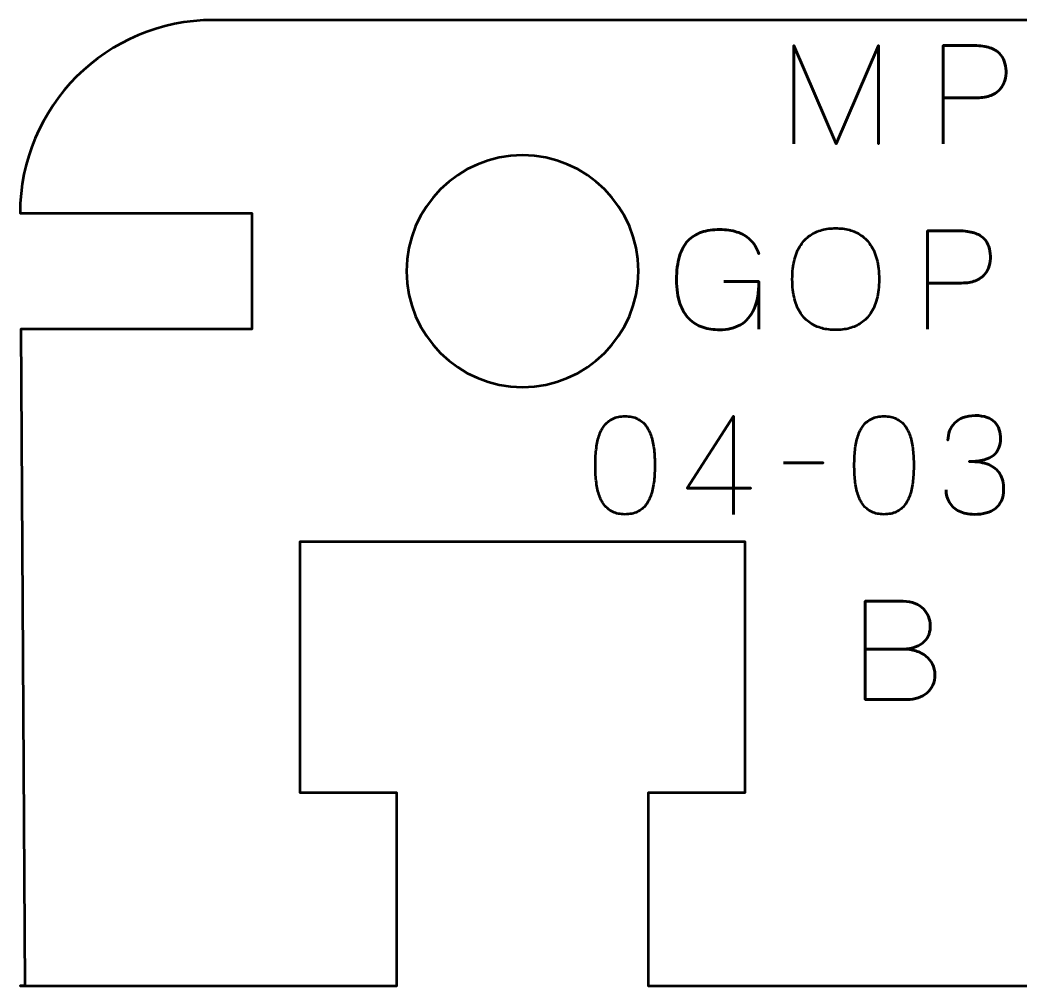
# Model space of a CAD drawing. Header units: centimetres. Extents: x -15.8 to 0.8, y -16 to -7.4.
# Drawn here: x -15.8 to -13.21, y -16.025 to -13.525 of the extents above; entities that cross this region are included whole.
import ezdxf

# ---------------------------------------------------------------- set-up
doc = ezdxf.new("R2010")
doc.units = ezdxf.units.CM
doc.header["$MEASUREMENT"] = 0
doc.layers.add('Layer 1', color=7, linetype='Continuous')

msp = doc.modelspace()

# ---------------------------------------------------------------- linework, layer by layer
at = {"layer": 'Layer 1', "color": 250, "lineweight": 53}
for points, knots in [([(-11.7, -13.52501), (-11.42391, -13.52501), (-11.2, -13.74892), (-11.2, -14.02501), (-11.2, -14.02501), (-11.2, -14.02501), (-11.8, -14.02501), (-11.8, -14.02501), (-11.8, -14.02501), (-11.8, -14.02501), (-11.8, -14.32501), (-11.8, -14.32501), (-11.8, -14.32501), (-11.8, -14.32501), (-11.2, -14.32501), (-11.2, -14.32501), (-11.2, -14.32501), (-11.2, -14.32501), (-11.2, -16.02502), (-11.2, -16.02502), (-11.2, -16.02502), (-11.2, -16.02502), (-11.2, -16.02501), (-11.2, -16.02501), (-11.2, -16.02501), (-11.2, -16.02501), (-11.8, -16.02501), (-11.8, -16.02501), (-11.8, -16.02501), (-11.8, -16.02501), (-12.175, -16.02501), (-12.175, -16.02501), (-12.175, -16.02501), (-12.175, -16.02501), (-12.175, -15.52501), (-12.175, -15.52501), (-12.175, -15.52501), (-12.175, -15.52501), (-11.925, -15.525), (-11.925, -15.525), (-11.925, -15.525), (-11.925, -15.525), (-11.925, -14.87501), (-11.925, -14.87501), (-11.925, -14.87501), (-11.925, -14.87501), (-12.175, -14.87501), (-12.175, -14.87501), (-12.175, -14.87501), (-12.175, -14.87501), (-12.175, -14.87501), (-12.175, -14.87501), (-12.175, -14.87501), (-12.175, -14.87501), (-12.175, -14.87501), (-12.175, -14.87501), (-12.175, -14.87501), (-12.175, -14.87501), (-12.825, -14.87501), (-12.825, -14.87501), (-12.825, -14.87501), (-12.825, -14.87501), (-12.825, -14.87501), (-12.825, -14.87501), (-12.825, -14.87501), (-12.825, -14.87501), (-12.825, -14.87501), (-12.825, -14.87501), (-12.825, -14.87501), (-12.825, -14.87501), (-13.075, -14.87501), (-13.075, -14.87501), (-13.075, -14.87501), (-13.075, -14.87501), (-13.075, -15.525), (-13.075, -15.525), (-13.075, -15.525), (-13.075, -15.525), (-12.825, -15.52501), (-12.825, -15.52501), (-12.825, -15.52501), (-12.825, -15.52501), (-12.825, -16.02502), (-12.825, -16.02502), (-12.825, -16.02502), (-12.825, -16.02502), (-13.2, -16.02501), (-13.2, -16.02501), (-13.2, -16.02501), (-13.2, -16.02501), (-13.8, -16.02501), (-13.8, -16.02501), (-13.8, -16.02501), (-13.8, -16.02501), (-14.175, -16.02501), (-14.175, -16.02501), (-14.175, -16.02501), (-14.175, -16.02501), (-14.175, -15.52501), (-14.175, -15.52501), (-14.175, -15.52501), (-14.175, -15.52501), (-13.925, -15.525), (-13.925, -15.525), (-13.925, -15.525), (-13.925, -15.525), (-13.925, -14.87501), (-13.925, -14.87501), (-13.925, -14.87501), (-13.925, -14.87501), (-14.175, -14.87501), (-14.175, -14.87501), (-14.175, -14.87501), (-14.175, -14.87501), (-14.175, -14.87501), (-14.175, -14.87501), (-14.175, -14.87501), (-14.175, -14.87501), (-14.175, -14.87501), (-14.175, -14.87501), (-14.175, -14.87501), (-14.175, -14.87501), (-14.825, -14.87501), (-14.825, -14.87501), (-14.825, -14.87501), (-14.825, -14.87501), (-14.825, -14.87501), (-14.825, -14.87501), (-14.825, -14.87501), (-14.825, -14.87501), (-14.825, -14.87501), (-14.825, -14.87501), (-14.825, -14.87501), (-14.825, -14.87501), (-15.075, -14.87501), (-15.075, -14.87501), (-15.075, -14.87501), (-15.075, -14.87501), (-15.075, -15.525), (-15.075, -15.525), (-15.075, -15.525), (-15.075, -15.525), (-14.825, -15.52501), (-14.825, -15.52501), (-14.825, -15.52501), (-14.825, -15.52501), (-14.825, -16.02502), (-14.825, -16.02502), (-14.825, -16.02502), (-14.825, -16.02502), (-15.2, -16.02501), (-15.2, -16.02501), (-15.2, -16.02501), (-15.2, -16.02501), (-15.8, -16.02501), (-15.8, -16.02501), (-15.8, -16.02501), (-15.8, -16.02501), (-15.7875, -16.02501), (-15.7875, -16.02501), (-15.7875, -16.02501), (-15.7875, -16.02501), (-15.79812, -14.32501), (-15.79812, -14.32501), (-15.79812, -14.32501), (-15.79812, -14.32501), (-15.2, -14.32501), (-15.2, -14.32501), (-15.2, -14.32501), (-15.2, -14.32501), (-15.2, -14.02501), (-15.2, -14.02501), (-15.2, -14.02501), (-15.2, -14.02501), (-15.8, -14.02501), (-15.8, -14.02501), (-15.8, -14.02501), (-15.8, -13.74892), (-15.57609, -13.52501), (-15.3, -13.52501), (-15.3, -13.52501), (-12.62024, -13.52501), (-14.37973, -13.52501), (-11.7, -13.52501)], [0, 0, 0, 0, 0.0217391, 0.0217391, 0.0217391, 0.0217391, 0.0434783, 0.0434783, 0.0434783, 0.0434783, 0.0652174, 0.0652174, 0.0652174, 0.0652174, 0.0869565, 0.0869565, 0.0869565, 0.0869565, 0.1086957, 0.1086957, 0.1086957, 0.1086957, 0.1304348, 0.1304348, 0.1304348, 0.1304348, 0.1521739, 0.1521739, 0.1521739, 0.1521739, 0.173913, 0.173913, 0.173913, 0.173913, 0.1956522, 0.1956522, 0.1956522, 0.1956522, 0.2173913, 0.2173913, 0.2173913, 0.2173913, 0.2391304, 0.2391304, 0.2391304, 0.2391304, 0.2608696, 0.2608696, 0.2608696, 0.2608696, 0.2826087, 0.2826087, 0.2826087, 0.2826087, 0.3043478, 0.3043478, 0.3043478, 0.3043478, 0.326087, 0.326087, 0.326087, 0.326087, 0.3478261, 0.3478261, 0.3478261, 0.3478261, 0.3695652, 0.3695652, 0.3695652, 0.3695652, 0.3913043, 0.3913043, 0.3913043, 0.3913043, 0.4130435, 0.4130435, 0.4130435, 0.4130435, 0.4347826, 0.4347826, 0.4347826, 0.4347826, 0.4565217, 0.4565217, 0.4565217, 0.4565217, 0.4782609, 0.4782609, 0.4782609, 0.4782609, 0.5, 0.5, 0.5, 0.5, 0.5217391, 0.5217391, 0.5217391, 0.5217391, 0.5434783, 0.5434783, 0.5434783, 0.5434783, 0.5652174, 0.5652174, 0.5652174, 0.5652174, 0.5869565, 0.5869565, 0.5869565, 0.5869565, 0.6086957, 0.6086957, 0.6086957, 0.6086957, 0.6304348, 0.6304348, 0.6304348, 0.6304348, 0.6521739, 0.6521739, 0.6521739, 0.6521739, 0.673913, 0.673913, 0.673913, 0.673913, 0.6956522, 0.6956522, 0.6956522, 0.6956522, 0.7173913, 0.7173913, 0.7173913, 0.7173913, 0.7391304, 0.7391304, 0.7391304, 0.7391304, 0.7608696, 0.7608696, 0.7608696, 0.7608696, 0.7826087, 0.7826087, 0.7826087, 0.7826087, 0.8043478, 0.8043478, 0.8043478, 0.8043478, 0.826087, 0.826087, 0.826087, 0.826087, 0.8478261, 0.8478261, 0.8478261, 0.8478261, 0.8695652, 0.8695652, 0.8695652, 0.8695652, 0.8913043, 0.8913043, 0.8913043, 0.8913043, 0.9130435, 0.9130435, 0.9130435, 0.9130435, 0.9347826, 0.9347826, 0.9347826, 0.9347826, 0.9565217, 0.9565217, 0.9565217, 0.9565217, 0.9782609, 0.9782609, 0.9782609, 0.9782609, 1, 1, 1, 1]), ([(-14.2, -14.17501), (-14.2, -14.34067), (-14.33434, -14.47501), (-14.5, -14.47501), (-14.5, -14.47501), (-14.66566, -14.47501), (-14.8, -14.34067), (-14.8, -14.17501), (-14.8, -14.17501), (-14.8, -14.00935), (-14.66566, -13.87501), (-14.5, -13.87501), (-14.5, -13.87501), (-14.33434, -13.87501), (-14.2, -14.00935), (-14.2, -14.17501)], [0, 0, 0, 0, 0.25, 0.25, 0.25, 0.25, 0.5, 0.5, 0.5, 0.5, 0.75, 0.75, 0.75, 0.75, 1, 1, 1, 1])]:
    msp.add_open_spline(points, degree=3, knots=knots, dxfattribs=at)
at = {"layer": 'Layer 1', "color": 30, "lineweight": 53}
for points, knots in [([(-13.79773, -13.84559), (-13.79773, -13.84559), (-13.79773, -13.59124), (-13.79773, -13.59124), (-13.79773, -13.59124), (-13.79773, -13.59124), (-13.68837, -13.84559), (-13.68837, -13.84559), (-13.68837, -13.84559), (-13.68837, -13.84559), (-13.57865, -13.59124), (-13.57865, -13.59124), (-13.57865, -13.59124), (-13.57865, -13.59124), (-13.57865, -13.84559), (-13.57865, -13.84559), (-13.57865, -13.84559), (-13.57865, -13.84559), (-13.57865, -13.59124), (-13.57865, -13.59124), (-13.57865, -13.59124), (-13.57865, -13.59124), (-13.68837, -13.84559), (-13.68837, -13.84559), (-13.68837, -13.84559), (-13.68837, -13.84559), (-13.79773, -13.59124), (-13.79773, -13.59124), (-13.79773, -13.59124), (-13.79773, -13.59124), (-13.79773, -13.84559), (-13.79773, -13.84559)], [0, 0, 0, 0, 0.125, 0.125, 0.125, 0.125, 0.25, 0.25, 0.25, 0.25, 0.375, 0.375, 0.375, 0.375, 0.5, 0.5, 0.5, 0.5, 0.625, 0.625, 0.625, 0.625, 0.75, 0.75, 0.75, 0.75, 0.875, 0.875, 0.875, 0.875, 1, 1, 1, 1]), ([(-13.41214, -13.84559), (-13.41214, -13.84559), (-13.41214, -13.59124), (-13.41214, -13.59124), (-13.41214, -13.59124), (-13.41214, -13.59124), (-13.331, -13.59124), (-13.331, -13.59124), (-13.331, -13.59124), (-13.31477, -13.59129), (-13.30143, -13.59312), (-13.2909, -13.59664), (-13.2909, -13.59664), (-13.28043, -13.60011), (-13.2722, -13.60494), (-13.26626, -13.61105), (-13.26626, -13.61105), (-13.26033, -13.61711), (-13.25609, -13.62404), (-13.25351, -13.63186), (-13.25351, -13.63186), (-13.25098, -13.63968), (-13.24951, -13.64786), (-13.24916, -13.6565), (-13.24916, -13.6565), (-13.24874, -13.66514), (-13.24974, -13.67361), (-13.25209, -13.68184), (-13.25209, -13.68184), (-13.25451, -13.69007), (-13.25856, -13.69754), (-13.26438, -13.70424), (-13.26438, -13.70424), (-13.27015, -13.71095), (-13.27797, -13.7163), (-13.28778, -13.72024), (-13.28778, -13.72024), (-13.2976, -13.72423), (-13.30977, -13.72623), (-13.3243, -13.72635), (-13.3243, -13.72635), (-13.3243, -13.72635), (-13.41214, -13.72635), (-13.41214, -13.72635), (-13.41214, -13.72635), (-13.41214, -13.72635), (-13.3243, -13.72635), (-13.3243, -13.72635), (-13.3243, -13.72635), (-13.31007, -13.72623), (-13.29802, -13.72423), (-13.28825, -13.72024), (-13.28825, -13.72024), (-13.27844, -13.7163), (-13.27062, -13.71095), (-13.26474, -13.70424), (-13.26474, -13.70424), (-13.25892, -13.69754), (-13.25474, -13.69007), (-13.25227, -13.68184), (-13.25227, -13.68184), (-13.2498, -13.67361), (-13.24874, -13.66514), (-13.24916, -13.6565), (-13.24916, -13.6565), (-13.24951, -13.64786), (-13.25098, -13.63968), (-13.25362, -13.63186), (-13.25362, -13.63186), (-13.25621, -13.62404), (-13.26056, -13.61711), (-13.2665, -13.61105), (-13.2665, -13.61105), (-13.2725, -13.60494), (-13.28073, -13.60011), (-13.29119, -13.59664), (-13.29119, -13.59664), (-13.30172, -13.59312), (-13.31495, -13.59129), (-13.331, -13.59124), (-13.331, -13.59124), (-13.331, -13.59124), (-13.41214, -13.59124), (-13.41214, -13.59124), (-13.41214, -13.59124), (-13.41214, -13.59124), (-13.41214, -13.84559), (-13.41214, -13.84559)], [0, 0, 0, 0, 0.0454545, 0.0454545, 0.0454545, 0.0454545, 0.0909091, 0.0909091, 0.0909091, 0.0909091, 0.1363636, 0.1363636, 0.1363636, 0.1363636, 0.1818182, 0.1818182, 0.1818182, 0.1818182, 0.2272727, 0.2272727, 0.2272727, 0.2272727, 0.2727273, 0.2727273, 0.2727273, 0.2727273, 0.3181818, 0.3181818, 0.3181818, 0.3181818, 0.3636364, 0.3636364, 0.3636364, 0.3636364, 0.4090909, 0.4090909, 0.4090909, 0.4090909, 0.4545455, 0.4545455, 0.4545455, 0.4545455, 0.5, 0.5, 0.5, 0.5, 0.5454545, 0.5454545, 0.5454545, 0.5454545, 0.5909091, 0.5909091, 0.5909091, 0.5909091, 0.6363636, 0.6363636, 0.6363636, 0.6363636, 0.6818182, 0.6818182, 0.6818182, 0.6818182, 0.7272727, 0.7272727, 0.7272727, 0.7272727, 0.7727273, 0.7727273, 0.7727273, 0.7727273, 0.8181818, 0.8181818, 0.8181818, 0.8181818, 0.8636364, 0.8636364, 0.8636364, 0.8636364, 0.9090909, 0.9090909, 0.9090909, 0.9090909, 0.9545455, 0.9545455, 0.9545455, 0.9545455, 1, 1, 1, 1]), ([(-13.97906, -14.20154), (-13.97906, -14.20154), (-13.88839, -14.20154), (-13.88839, -14.20154), (-13.88839, -14.20154), (-13.88851, -14.23041), (-13.89262, -14.2541), (-13.90086, -14.27256), (-13.90086, -14.27256), (-13.90909, -14.29108), (-13.92073, -14.30473), (-13.9359, -14.3136), (-13.9359, -14.3136), (-13.95107, -14.32242), (-13.96906, -14.32683), (-13.98999, -14.32677), (-13.98999, -14.32677), (-14.00569, -14.32683), (-14.02027, -14.32466), (-14.03374, -14.32013), (-14.03374, -14.32013), (-14.0472, -14.31566), (-14.05902, -14.30837), (-14.06913, -14.29832), (-14.06913, -14.29832), (-14.07924, -14.28826), (-14.08718, -14.27497), (-14.09283, -14.25845), (-14.09283, -14.25845), (-14.09847, -14.24193), (-14.10135, -14.22165), (-14.10147, -14.19766), (-14.10147, -14.19766), (-14.10141, -14.17355), (-14.09888, -14.15321), (-14.09388, -14.13651), (-14.09388, -14.13651), (-14.08883, -14.11987), (-14.08154, -14.10646), (-14.0719, -14.09629), (-14.0719, -14.09629), (-14.06231, -14.08618), (-14.05061, -14.07883), (-14.03685, -14.07424), (-14.03685, -14.07424), (-14.02309, -14.06966), (-14.00751, -14.06742), (-13.98999, -14.06748), (-13.98999, -14.06748), (-13.97335, -14.06742), (-13.95842, -14.06948), (-13.94513, -14.07365), (-13.94513, -14.07365), (-13.93184, -14.07783), (-13.92043, -14.08453), (-13.91091, -14.09376), (-13.91091, -14.09376), (-13.90133, -14.10299), (-13.89386, -14.11516), (-13.88839, -14.13028), (-13.88839, -14.13028), (-13.89386, -14.11516), (-13.90133, -14.10299), (-13.91091, -14.09376), (-13.91091, -14.09376), (-13.92043, -14.08453), (-13.93184, -14.07783), (-13.94513, -14.07365), (-13.94513, -14.07365), (-13.95842, -14.06948), (-13.97335, -14.06742), (-13.98999, -14.06748), (-13.98999, -14.06748), (-14.00751, -14.06742), (-14.02309, -14.06966), (-14.03685, -14.07424), (-14.03685, -14.07424), (-14.05061, -14.07883), (-14.06231, -14.08618), (-14.0719, -14.09629), (-14.0719, -14.09629), (-14.08154, -14.10646), (-14.08883, -14.11987), (-14.09388, -14.13651), (-14.09388, -14.13651), (-14.09888, -14.15321), (-14.10141, -14.17355), (-14.10147, -14.19766), (-14.10147, -14.19766), (-14.10135, -14.22165), (-14.09847, -14.24193), (-14.09283, -14.25845), (-14.09283, -14.25845), (-14.08718, -14.27497), (-14.07924, -14.28826), (-14.06913, -14.29832), (-14.06913, -14.29832), (-14.05902, -14.30837), (-14.0472, -14.31566), (-14.03374, -14.32013), (-14.03374, -14.32013), (-14.02027, -14.32466), (-14.00569, -14.32683), (-13.98999, -14.32677), (-13.98999, -14.32677), (-13.96906, -14.32683), (-13.95107, -14.32242), (-13.9359, -14.3136), (-13.9359, -14.3136), (-13.92073, -14.30473), (-13.90909, -14.29108), (-13.90086, -14.27256), (-13.90086, -14.27256), (-13.89262, -14.2541), (-13.88851, -14.23041), (-13.88839, -14.20154), (-13.88839, -14.20154), (-13.88839, -14.20154), (-13.97906, -14.20154), (-13.97906, -14.20154)], [0, 0, 0, 0, 0.0333333, 0.0333333, 0.0333333, 0.0333333, 0.0666667, 0.0666667, 0.0666667, 0.0666667, 0.1, 0.1, 0.1, 0.1, 0.1333333, 0.1333333, 0.1333333, 0.1333333, 0.1666667, 0.1666667, 0.1666667, 0.1666667, 0.2, 0.2, 0.2, 0.2, 0.2333333, 0.2333333, 0.2333333, 0.2333333, 0.2666667, 0.2666667, 0.2666667, 0.2666667, 0.3, 0.3, 0.3, 0.3, 0.3333333, 0.3333333, 0.3333333, 0.3333333, 0.3666667, 0.3666667, 0.3666667, 0.3666667, 0.4, 0.4, 0.4, 0.4, 0.4333333, 0.4333333, 0.4333333, 0.4333333, 0.4666667, 0.4666667, 0.4666667, 0.4666667, 0.5, 0.5, 0.5, 0.5, 0.5333333, 0.5333333, 0.5333333, 0.5333333, 0.5666667, 0.5666667, 0.5666667, 0.5666667, 0.6, 0.6, 0.6, 0.6, 0.6333333, 0.6333333, 0.6333333, 0.6333333, 0.6666667, 0.6666667, 0.6666667, 0.6666667, 0.7, 0.7, 0.7, 0.7, 0.7333333, 0.7333333, 0.7333333, 0.7333333, 0.7666667, 0.7666667, 0.7666667, 0.7666667, 0.8, 0.8, 0.8, 0.8, 0.8333333, 0.8333333, 0.8333333, 0.8333333, 0.8666667, 0.8666667, 0.8666667, 0.8666667, 0.9, 0.9, 0.9, 0.9, 0.9333333, 0.9333333, 0.9333333, 0.9333333, 0.9666667, 0.9666667, 0.9666667, 0.9666667, 1, 1, 1, 1]), ([(-13.68978, -14.32713), (-13.67737, -14.32719), (-13.66561, -14.32572), (-13.65438, -14.32283), (-13.65438, -14.32283), (-13.64321, -14.31989), (-13.63298, -14.31531), (-13.62363, -14.30896), (-13.62363, -14.30896), (-13.61428, -14.30267), (-13.60617, -14.29438), (-13.59929, -14.28415), (-13.59929, -14.28415), (-13.59241, -14.27392), (-13.58712, -14.26151), (-13.58335, -14.24693), (-13.58335, -14.24693), (-13.57953, -14.23235), (-13.57765, -14.21535), (-13.57759, -14.19589), (-13.57759, -14.19589), (-13.57765, -14.17643), (-13.57953, -14.15944), (-13.58335, -14.1448), (-13.58335, -14.1448), (-13.58712, -14.13016), (-13.59241, -14.11769), (-13.59929, -14.1074), (-13.59929, -14.1074), (-13.60617, -14.09711), (-13.61428, -14.08876), (-13.62363, -14.08236), (-13.62363, -14.08236), (-13.63298, -14.07595), (-13.64321, -14.0713), (-13.65438, -14.0683), (-13.65438, -14.0683), (-13.66561, -14.06536), (-13.67737, -14.06389), (-13.68978, -14.06395), (-13.68978, -14.06395), (-13.70218, -14.06389), (-13.71394, -14.06536), (-13.72517, -14.0683), (-13.72517, -14.0683), (-13.73634, -14.0713), (-13.74657, -14.07595), (-13.75592, -14.08236), (-13.75592, -14.08236), (-13.76527, -14.08876), (-13.77338, -14.09711), (-13.78026, -14.1074), (-13.78026, -14.1074), (-13.78714, -14.11769), (-13.79243, -14.13016), (-13.7962, -14.1448), (-13.7962, -14.1448), (-13.80002, -14.15944), (-13.8019, -14.17643), (-13.80196, -14.19589), (-13.80196, -14.19589), (-13.8019, -14.21535), (-13.80002, -14.23235), (-13.7962, -14.24693), (-13.7962, -14.24693), (-13.79243, -14.26151), (-13.78714, -14.27392), (-13.78026, -14.28415), (-13.78026, -14.28415), (-13.77338, -14.29438), (-13.76527, -14.30267), (-13.75592, -14.30896), (-13.75592, -14.30896), (-13.74657, -14.31531), (-13.73634, -14.31989), (-13.72517, -14.32283), (-13.72517, -14.32283), (-13.71394, -14.32572), (-13.70218, -14.32719), (-13.68978, -14.32713)], [0, 0, 0, 0, 0.05, 0.05, 0.05, 0.05, 0.1, 0.1, 0.1, 0.1, 0.15, 0.15, 0.15, 0.15, 0.2, 0.2, 0.2, 0.2, 0.25, 0.25, 0.25, 0.25, 0.3, 0.3, 0.3, 0.3, 0.35, 0.35, 0.35, 0.35, 0.4, 0.4, 0.4, 0.4, 0.45, 0.45, 0.45, 0.45, 0.5, 0.5, 0.5, 0.5, 0.55, 0.55, 0.55, 0.55, 0.6, 0.6, 0.6, 0.6, 0.65, 0.65, 0.65, 0.65, 0.7, 0.7, 0.7, 0.7, 0.75, 0.75, 0.75, 0.75, 0.8, 0.8, 0.8, 0.8, 0.85, 0.85, 0.85, 0.85, 0.9, 0.9, 0.9, 0.9, 0.95, 0.95, 0.95, 0.95, 1, 1, 1, 1]), ([(-13.68978, -14.32713), (-13.67737, -14.32719), (-13.66561, -14.32572), (-13.65438, -14.32283), (-13.65438, -14.32283), (-13.64321, -14.31989), (-13.63298, -14.31531), (-13.62363, -14.30896), (-13.62363, -14.30896), (-13.61428, -14.30267), (-13.60617, -14.29438), (-13.59929, -14.28415), (-13.59929, -14.28415), (-13.59241, -14.27392), (-13.58712, -14.26151), (-13.58335, -14.24693), (-13.58335, -14.24693), (-13.57953, -14.23235), (-13.57765, -14.21535), (-13.57759, -14.19589), (-13.57759, -14.19589), (-13.57765, -14.17643), (-13.57953, -14.15944), (-13.58335, -14.1448), (-13.58335, -14.1448), (-13.58712, -14.13016), (-13.59241, -14.11769), (-13.59929, -14.1074), (-13.59929, -14.1074), (-13.60617, -14.09711), (-13.61428, -14.08876), (-13.62363, -14.08236), (-13.62363, -14.08236), (-13.63298, -14.07595), (-13.64321, -14.0713), (-13.65438, -14.0683), (-13.65438, -14.0683), (-13.66561, -14.06536), (-13.67737, -14.06389), (-13.68978, -14.06395), (-13.68978, -14.06395), (-13.70218, -14.06389), (-13.71394, -14.06536), (-13.72517, -14.0683), (-13.72517, -14.0683), (-13.73634, -14.0713), (-13.74657, -14.07595), (-13.75592, -14.08236), (-13.75592, -14.08236), (-13.76527, -14.08876), (-13.77338, -14.09711), (-13.78026, -14.1074), (-13.78026, -14.1074), (-13.78714, -14.11769), (-13.79243, -14.13016), (-13.7962, -14.1448), (-13.7962, -14.1448), (-13.80002, -14.15944), (-13.8019, -14.17643), (-13.80196, -14.19589), (-13.80196, -14.19589), (-13.8019, -14.21535), (-13.80002, -14.23235), (-13.7962, -14.24693), (-13.7962, -14.24693), (-13.79243, -14.26151), (-13.78714, -14.27392), (-13.78026, -14.28415), (-13.78026, -14.28415), (-13.77338, -14.29438), (-13.76527, -14.30267), (-13.75592, -14.30896), (-13.75592, -14.30896), (-13.74657, -14.31531), (-13.73634, -14.31989), (-13.72517, -14.32283), (-13.72517, -14.32283), (-13.71394, -14.32572), (-13.70218, -14.32719), (-13.68978, -14.32713)], [0, 0, 0, 0, 0.05, 0.05, 0.05, 0.05, 0.1, 0.1, 0.1, 0.1, 0.15, 0.15, 0.15, 0.15, 0.2, 0.2, 0.2, 0.2, 0.25, 0.25, 0.25, 0.25, 0.3, 0.3, 0.3, 0.3, 0.35, 0.35, 0.35, 0.35, 0.4, 0.4, 0.4, 0.4, 0.45, 0.45, 0.45, 0.45, 0.5, 0.5, 0.5, 0.5, 0.55, 0.55, 0.55, 0.55, 0.6, 0.6, 0.6, 0.6, 0.65, 0.65, 0.65, 0.65, 0.7, 0.7, 0.7, 0.7, 0.75, 0.75, 0.75, 0.75, 0.8, 0.8, 0.8, 0.8, 0.85, 0.85, 0.85, 0.85, 0.9, 0.9, 0.9, 0.9, 0.95, 0.95, 0.95, 0.95, 1, 1, 1, 1]), ([(-13.45236, -14.32501), (-13.45236, -14.32501), (-13.45236, -14.07066), (-13.45236, -14.07066), (-13.45236, -14.07066), (-13.45236, -14.07066), (-13.37122, -14.07066), (-13.37122, -14.07066), (-13.37122, -14.07066), (-13.35499, -14.07071), (-13.34165, -14.07254), (-13.33112, -14.07606), (-13.33112, -14.07606), (-13.32065, -14.07953), (-13.31242, -14.08436), (-13.30648, -14.09047), (-13.30648, -14.09047), (-13.30055, -14.09653), (-13.29631, -14.10346), (-13.29373, -14.11128), (-13.29373, -14.11128), (-13.2912, -14.1191), (-13.28973, -14.12728), (-13.28938, -14.13592), (-13.28938, -14.13592), (-13.28896, -14.14456), (-13.28996, -14.15303), (-13.29231, -14.16126), (-13.29231, -14.16126), (-13.29473, -14.16949), (-13.29878, -14.17696), (-13.3046, -14.18366), (-13.3046, -14.18366), (-13.31037, -14.19037), (-13.31819, -14.19572), (-13.328, -14.19966), (-13.328, -14.19966), (-13.33782, -14.20365), (-13.34999, -14.20565), (-13.36452, -14.20577), (-13.36452, -14.20577), (-13.36452, -14.20577), (-13.45236, -14.20577), (-13.45236, -14.20577), (-13.45236, -14.20577), (-13.45236, -14.20577), (-13.36452, -14.20577), (-13.36452, -14.20577), (-13.36452, -14.20577), (-13.35029, -14.20565), (-13.33824, -14.20365), (-13.32847, -14.19966), (-13.32847, -14.19966), (-13.31866, -14.19572), (-13.31084, -14.19037), (-13.30496, -14.18366), (-13.30496, -14.18366), (-13.29914, -14.17696), (-13.29496, -14.16949), (-13.29249, -14.16126), (-13.29249, -14.16126), (-13.29002, -14.15303), (-13.28896, -14.14456), (-13.28938, -14.13592), (-13.28938, -14.13592), (-13.28973, -14.12728), (-13.2912, -14.1191), (-13.29384, -14.11128), (-13.29384, -14.11128), (-13.29643, -14.10346), (-13.30078, -14.09653), (-13.30672, -14.09047), (-13.30672, -14.09047), (-13.31272, -14.08436), (-13.32095, -14.07953), (-13.33141, -14.07606), (-13.33141, -14.07606), (-13.34194, -14.07254), (-13.35517, -14.07071), (-13.37122, -14.07066), (-13.37122, -14.07066), (-13.37122, -14.07066), (-13.45236, -14.07066), (-13.45236, -14.07066), (-13.45236, -14.07066), (-13.45236, -14.07066), (-13.45236, -14.32501), (-13.45236, -14.32501)], [0, 0, 0, 0, 0.0454545, 0.0454545, 0.0454545, 0.0454545, 0.0909091, 0.0909091, 0.0909091, 0.0909091, 0.1363636, 0.1363636, 0.1363636, 0.1363636, 0.1818182, 0.1818182, 0.1818182, 0.1818182, 0.2272727, 0.2272727, 0.2272727, 0.2272727, 0.2727273, 0.2727273, 0.2727273, 0.2727273, 0.3181818, 0.3181818, 0.3181818, 0.3181818, 0.3636364, 0.3636364, 0.3636364, 0.3636364, 0.4090909, 0.4090909, 0.4090909, 0.4090909, 0.4545455, 0.4545455, 0.4545455, 0.4545455, 0.5, 0.5, 0.5, 0.5, 0.5454545, 0.5454545, 0.5454545, 0.5454545, 0.5909091, 0.5909091, 0.5909091, 0.5909091, 0.6363636, 0.6363636, 0.6363636, 0.6363636, 0.6818182, 0.6818182, 0.6818182, 0.6818182, 0.7272727, 0.7272727, 0.7272727, 0.7272727, 0.7727273, 0.7727273, 0.7727273, 0.7727273, 0.8181818, 0.8181818, 0.8181818, 0.8181818, 0.8636364, 0.8636364, 0.8636364, 0.8636364, 0.9090909, 0.9090909, 0.9090909, 0.9090909, 0.9545455, 0.9545455, 0.9545455, 0.9545455, 1, 1, 1, 1]), ([(-13.88839, -14.32501), (-13.88839, -14.32501), (-13.88839, -14.20154), (-13.88839, -14.20154), (-13.88839, -14.20154), (-13.88839, -14.20154), (-13.88839, -14.32501), (-13.88839, -14.32501)], [0, 0, 0, 0, 0.5, 0.5, 0.5, 0.5, 1, 1, 1, 1]), ([(-14.23465, -14.80443), (-14.22231, -14.80437), (-14.21166, -14.8022), (-14.20279, -14.79796), (-14.20279, -14.79796), (-14.19397, -14.79373), (-14.18662, -14.78767), (-14.18074, -14.77997), (-14.18074, -14.77997), (-14.17492, -14.77221), (-14.17033, -14.76304), (-14.16692, -14.75245), (-14.16692, -14.75245), (-14.16357, -14.74187), (-14.16116, -14.73029), (-14.15981, -14.71759), (-14.15981, -14.71759), (-14.15839, -14.70489), (-14.15769, -14.69154), (-14.15775, -14.67743), (-14.15775, -14.67743), (-14.15769, -14.66338), (-14.15839, -14.65003), (-14.15981, -14.63739), (-14.15981, -14.63739), (-14.16116, -14.62475), (-14.16357, -14.61311), (-14.16692, -14.60252), (-14.16692, -14.60252), (-14.17033, -14.592), (-14.17492, -14.58283), (-14.18074, -14.57501), (-14.18074, -14.57501), (-14.18662, -14.56724), (-14.19397, -14.56119), (-14.20279, -14.55695), (-14.20279, -14.55695), (-14.21166, -14.55266), (-14.22231, -14.55049), (-14.23465, -14.55043), (-14.23465, -14.55043), (-14.247, -14.55049), (-14.25764, -14.55266), (-14.26652, -14.55695), (-14.26652, -14.55695), (-14.27534, -14.56119), (-14.28269, -14.56724), (-14.28857, -14.57501), (-14.28857, -14.57501), (-14.29439, -14.58283), (-14.29898, -14.592), (-14.30239, -14.60252), (-14.30239, -14.60252), (-14.30574, -14.61311), (-14.30815, -14.62475), (-14.3095, -14.63739), (-14.3095, -14.63739), (-14.31091, -14.65003), (-14.31162, -14.66338), (-14.31156, -14.67743), (-14.31156, -14.67743), (-14.31162, -14.69154), (-14.31091, -14.70489), (-14.3095, -14.71759), (-14.3095, -14.71759), (-14.30815, -14.73029), (-14.30574, -14.74187), (-14.30239, -14.75245), (-14.30239, -14.75245), (-14.29898, -14.76304), (-14.29439, -14.77221), (-14.28857, -14.77997), (-14.28857, -14.77997), (-14.28269, -14.78767), (-14.27534, -14.79373), (-14.26652, -14.79796), (-14.26652, -14.79796), (-14.25764, -14.8022), (-14.247, -14.80437), (-14.23465, -14.80443)], [0, 0, 0, 0, 0.05, 0.05, 0.05, 0.05, 0.1, 0.1, 0.1, 0.1, 0.15, 0.15, 0.15, 0.15, 0.2, 0.2, 0.2, 0.2, 0.25, 0.25, 0.25, 0.25, 0.3, 0.3, 0.3, 0.3, 0.35, 0.35, 0.35, 0.35, 0.4, 0.4, 0.4, 0.4, 0.45, 0.45, 0.45, 0.45, 0.5, 0.5, 0.5, 0.5, 0.55, 0.55, 0.55, 0.55, 0.6, 0.6, 0.6, 0.6, 0.65, 0.65, 0.65, 0.65, 0.7, 0.7, 0.7, 0.7, 0.75, 0.75, 0.75, 0.75, 0.8, 0.8, 0.8, 0.8, 0.85, 0.85, 0.85, 0.85, 0.9, 0.9, 0.9, 0.9, 0.95, 0.95, 0.95, 0.95, 1, 1, 1, 1]), ([(-14.23465, -14.80443), (-14.22231, -14.80437), (-14.21166, -14.8022), (-14.20279, -14.79796), (-14.20279, -14.79796), (-14.19397, -14.79373), (-14.18662, -14.78767), (-14.18074, -14.77997), (-14.18074, -14.77997), (-14.17492, -14.77221), (-14.17033, -14.76304), (-14.16692, -14.75245), (-14.16692, -14.75245), (-14.16357, -14.74187), (-14.16116, -14.73029), (-14.15981, -14.71759), (-14.15981, -14.71759), (-14.15839, -14.70489), (-14.15769, -14.69154), (-14.15775, -14.67743), (-14.15775, -14.67743), (-14.15769, -14.66338), (-14.15839, -14.65003), (-14.15981, -14.63739), (-14.15981, -14.63739), (-14.16116, -14.62475), (-14.16357, -14.61311), (-14.16692, -14.60252), (-14.16692, -14.60252), (-14.17033, -14.592), (-14.17492, -14.58283), (-14.18074, -14.57501), (-14.18074, -14.57501), (-14.18662, -14.56724), (-14.19397, -14.56119), (-14.20279, -14.55695), (-14.20279, -14.55695), (-14.21166, -14.55266), (-14.22231, -14.55049), (-14.23465, -14.55043), (-14.23465, -14.55043), (-14.247, -14.55049), (-14.25764, -14.55266), (-14.26652, -14.55695), (-14.26652, -14.55695), (-14.27534, -14.56119), (-14.28269, -14.56724), (-14.28857, -14.57501), (-14.28857, -14.57501), (-14.29439, -14.58283), (-14.29898, -14.592), (-14.30239, -14.60252), (-14.30239, -14.60252), (-14.30574, -14.61311), (-14.30815, -14.62475), (-14.3095, -14.63739), (-14.3095, -14.63739), (-14.31091, -14.65003), (-14.31162, -14.66338), (-14.31156, -14.67743), (-14.31156, -14.67743), (-14.31162, -14.69154), (-14.31091, -14.70489), (-14.3095, -14.71759), (-14.3095, -14.71759), (-14.30815, -14.73029), (-14.30574, -14.74187), (-14.30239, -14.75245), (-14.30239, -14.75245), (-14.29898, -14.76304), (-14.29439, -14.77221), (-14.28857, -14.77997), (-14.28857, -14.77997), (-14.28269, -14.78767), (-14.27534, -14.79373), (-14.26652, -14.79796), (-14.26652, -14.79796), (-14.25764, -14.8022), (-14.247, -14.80437), (-14.23465, -14.80443)], [0, 0, 0, 0, 0.05, 0.05, 0.05, 0.05, 0.1, 0.1, 0.1, 0.1, 0.15, 0.15, 0.15, 0.15, 0.2, 0.2, 0.2, 0.2, 0.25, 0.25, 0.25, 0.25, 0.3, 0.3, 0.3, 0.3, 0.35, 0.35, 0.35, 0.35, 0.4, 0.4, 0.4, 0.4, 0.45, 0.45, 0.45, 0.45, 0.5, 0.5, 0.5, 0.5, 0.55, 0.55, 0.55, 0.55, 0.6, 0.6, 0.6, 0.6, 0.65, 0.65, 0.65, 0.65, 0.7, 0.7, 0.7, 0.7, 0.75, 0.75, 0.75, 0.75, 0.8, 0.8, 0.8, 0.8, 0.85, 0.85, 0.85, 0.85, 0.9, 0.9, 0.9, 0.9, 0.95, 0.95, 0.95, 0.95, 1, 1, 1, 1]), ([(-13.95419, -14.80443), (-13.95419, -14.80443), (-13.95419, -14.55008), (-13.95419, -14.55008), (-13.95419, -14.55008), (-13.95419, -14.55008), (-14.07414, -14.7367), (-14.07414, -14.7367), (-14.07414, -14.7367), (-14.07414, -14.7367), (-13.90904, -14.7367), (-13.90904, -14.7367), (-13.90904, -14.7367), (-13.90904, -14.7367), (-14.07414, -14.7367), (-14.07414, -14.7367), (-14.07414, -14.7367), (-14.07414, -14.7367), (-13.95419, -14.55008), (-13.95419, -14.55008), (-13.95419, -14.55008), (-13.95419, -14.55008), (-13.95419, -14.80443), (-13.95419, -14.80443)], [0, 0, 0, 0, 0.1666667, 0.1666667, 0.1666667, 0.1666667, 0.3333333, 0.3333333, 0.3333333, 0.3333333, 0.5, 0.5, 0.5, 0.5, 0.6666667, 0.6666667, 0.6666667, 0.6666667, 0.8333333, 0.8333333, 0.8333333, 0.8333333, 1, 1, 1, 1]), ([(-13.56472, -14.80443), (-13.55238, -14.80437), (-13.54173, -14.8022), (-13.53286, -14.79796), (-13.53286, -14.79796), (-13.52404, -14.79373), (-13.51669, -14.78767), (-13.51081, -14.77997), (-13.51081, -14.77997), (-13.50499, -14.77221), (-13.5004, -14.76304), (-13.49699, -14.75245), (-13.49699, -14.75245), (-13.49364, -14.74187), (-13.49123, -14.73029), (-13.48988, -14.71759), (-13.48988, -14.71759), (-13.48846, -14.70489), (-13.48776, -14.69154), (-13.48782, -14.67743), (-13.48782, -14.67743), (-13.48776, -14.66338), (-13.48846, -14.65003), (-13.48988, -14.63739), (-13.48988, -14.63739), (-13.49123, -14.62475), (-13.49364, -14.61311), (-13.49699, -14.60252), (-13.49699, -14.60252), (-13.5004, -14.592), (-13.50499, -14.58283), (-13.51081, -14.57501), (-13.51081, -14.57501), (-13.51669, -14.56724), (-13.52404, -14.56119), (-13.53286, -14.55695), (-13.53286, -14.55695), (-13.54173, -14.55266), (-13.55238, -14.55049), (-13.56472, -14.55043), (-13.56472, -14.55043), (-13.57707, -14.55049), (-13.58771, -14.55266), (-13.59659, -14.55695), (-13.59659, -14.55695), (-13.60541, -14.56119), (-13.61276, -14.56724), (-13.61864, -14.57501), (-13.61864, -14.57501), (-13.62446, -14.58283), (-13.62905, -14.592), (-13.63246, -14.60252), (-13.63246, -14.60252), (-13.63581, -14.61311), (-13.63822, -14.62475), (-13.63957, -14.63739), (-13.63957, -14.63739), (-13.64098, -14.65003), (-13.64169, -14.66338), (-13.64163, -14.67743), (-13.64163, -14.67743), (-13.64169, -14.69154), (-13.64098, -14.70489), (-13.63957, -14.71759), (-13.63957, -14.71759), (-13.63822, -14.73029), (-13.63581, -14.74187), (-13.63246, -14.75245), (-13.63246, -14.75245), (-13.62905, -14.76304), (-13.62446, -14.77221), (-13.61864, -14.77997), (-13.61864, -14.77997), (-13.61276, -14.78767), (-13.60541, -14.79373), (-13.59659, -14.79796), (-13.59659, -14.79796), (-13.58771, -14.8022), (-13.57707, -14.80437), (-13.56472, -14.80443)], [0, 0, 0, 0, 0.05, 0.05, 0.05, 0.05, 0.1, 0.1, 0.1, 0.1, 0.15, 0.15, 0.15, 0.15, 0.2, 0.2, 0.2, 0.2, 0.25, 0.25, 0.25, 0.25, 0.3, 0.3, 0.3, 0.3, 0.35, 0.35, 0.35, 0.35, 0.4, 0.4, 0.4, 0.4, 0.45, 0.45, 0.45, 0.45, 0.5, 0.5, 0.5, 0.5, 0.55, 0.55, 0.55, 0.55, 0.6, 0.6, 0.6, 0.6, 0.65, 0.65, 0.65, 0.65, 0.7, 0.7, 0.7, 0.7, 0.75, 0.75, 0.75, 0.75, 0.8, 0.8, 0.8, 0.8, 0.85, 0.85, 0.85, 0.85, 0.9, 0.9, 0.9, 0.9, 0.95, 0.95, 0.95, 0.95, 1, 1, 1, 1]), ([(-13.56472, -14.80443), (-13.55238, -14.80437), (-13.54173, -14.8022), (-13.53286, -14.79796), (-13.53286, -14.79796), (-13.52404, -14.79373), (-13.51669, -14.78767), (-13.51081, -14.77997), (-13.51081, -14.77997), (-13.50499, -14.77221), (-13.5004, -14.76304), (-13.49699, -14.75245), (-13.49699, -14.75245), (-13.49364, -14.74187), (-13.49123, -14.73029), (-13.48988, -14.71759), (-13.48988, -14.71759), (-13.48846, -14.70489), (-13.48776, -14.69154), (-13.48782, -14.67743), (-13.48782, -14.67743), (-13.48776, -14.66338), (-13.48846, -14.65003), (-13.48988, -14.63739), (-13.48988, -14.63739), (-13.49123, -14.62475), (-13.49364, -14.61311), (-13.49699, -14.60252), (-13.49699, -14.60252), (-13.5004, -14.592), (-13.50499, -14.58283), (-13.51081, -14.57501), (-13.51081, -14.57501), (-13.51669, -14.56724), (-13.52404, -14.56119), (-13.53286, -14.55695), (-13.53286, -14.55695), (-13.54173, -14.55266), (-13.55238, -14.55049), (-13.56472, -14.55043), (-13.56472, -14.55043), (-13.57707, -14.55049), (-13.58771, -14.55266), (-13.59659, -14.55695), (-13.59659, -14.55695), (-13.60541, -14.56119), (-13.61276, -14.56724), (-13.61864, -14.57501), (-13.61864, -14.57501), (-13.62446, -14.58283), (-13.62905, -14.592), (-13.63246, -14.60252), (-13.63246, -14.60252), (-13.63581, -14.61311), (-13.63822, -14.62475), (-13.63957, -14.63739), (-13.63957, -14.63739), (-13.64098, -14.65003), (-13.64169, -14.66338), (-13.64163, -14.67743), (-13.64163, -14.67743), (-13.64169, -14.69154), (-13.64098, -14.70489), (-13.63957, -14.71759), (-13.63957, -14.71759), (-13.63822, -14.73029), (-13.63581, -14.74187), (-13.63246, -14.75245), (-13.63246, -14.75245), (-13.62905, -14.76304), (-13.62446, -14.77221), (-13.61864, -14.77997), (-13.61864, -14.77997), (-13.61276, -14.78767), (-13.60541, -14.79373), (-13.59659, -14.79796), (-13.59659, -14.79796), (-13.58771, -14.8022), (-13.57707, -14.80437), (-13.56472, -14.80443)], [0, 0, 0, 0, 0.05, 0.05, 0.05, 0.05, 0.1, 0.1, 0.1, 0.1, 0.15, 0.15, 0.15, 0.15, 0.2, 0.2, 0.2, 0.2, 0.25, 0.25, 0.25, 0.25, 0.3, 0.3, 0.3, 0.3, 0.35, 0.35, 0.35, 0.35, 0.4, 0.4, 0.4, 0.4, 0.45, 0.45, 0.45, 0.45, 0.5, 0.5, 0.5, 0.5, 0.55, 0.55, 0.55, 0.55, 0.6, 0.6, 0.6, 0.6, 0.65, 0.65, 0.65, 0.65, 0.7, 0.7, 0.7, 0.7, 0.75, 0.75, 0.75, 0.75, 0.8, 0.8, 0.8, 0.8, 0.85, 0.85, 0.85, 0.85, 0.9, 0.9, 0.9, 0.9, 0.95, 0.95, 0.95, 0.95, 1, 1, 1, 1]), ([(-13.40421, -14.74058), (-13.40415, -14.75328), (-13.40121, -14.76433), (-13.39539, -14.77391), (-13.39539, -14.77391), (-13.38957, -14.78344), (-13.38128, -14.79091), (-13.37046, -14.79626), (-13.37046, -14.79626), (-13.35964, -14.80161), (-13.34665, -14.80431), (-13.33154, -14.80443), (-13.33154, -14.80443), (-13.32019, -14.80443), (-13.3099, -14.80325), (-13.30055, -14.80078), (-13.30055, -14.80078), (-13.29126, -14.79832), (-13.28327, -14.79449), (-13.2765, -14.78926), (-13.2765, -14.78926), (-13.26974, -14.78403), (-13.26457, -14.77727), (-13.26086, -14.76903), (-13.26086, -14.76903), (-13.25722, -14.76074), (-13.2554, -14.75081), (-13.25534, -14.73917), (-13.25534, -14.73917), (-13.25528, -14.72364), (-13.25845, -14.71053), (-13.26474, -14.69989), (-13.26474, -14.69989), (-13.27104, -14.68925), (-13.2808, -14.68125), (-13.29391, -14.67578), (-13.29391, -14.67578), (-13.30702, -14.67031), (-13.32383, -14.66755), (-13.34424, -14.66755), (-13.34424, -14.66755), (-13.32901, -14.66761), (-13.31625, -14.6662), (-13.30584, -14.66332), (-13.30584, -14.66332), (-13.29549, -14.66044), (-13.2872, -14.65638), (-13.28097, -14.65109), (-13.28097, -14.65109), (-13.27474, -14.64586), (-13.27021, -14.63962), (-13.26751, -14.63245), (-13.26751, -14.63245), (-13.26474, -14.62534), (-13.26339, -14.61752), (-13.26345, -14.60899), (-13.26345, -14.60899), (-13.26339, -14.60046), (-13.26457, -14.59259), (-13.26692, -14.58529), (-13.26692, -14.58529), (-13.26921, -14.578), (-13.27298, -14.5716), (-13.27809, -14.56613), (-13.27809, -14.56613), (-13.28321, -14.56066), (-13.28997, -14.55637), (-13.29826, -14.55331), (-13.29826, -14.55331), (-13.30661, -14.55025), (-13.31678, -14.54872), (-13.32871, -14.54866), (-13.32871, -14.54866), (-13.34059, -14.54872), (-13.351, -14.55049), (-13.35982, -14.5539), (-13.35982, -14.5539), (-13.3687, -14.55731), (-13.37599, -14.56195), (-13.38187, -14.56789), (-13.38187, -14.56789), (-13.38769, -14.57383), (-13.39204, -14.58059), (-13.39492, -14.58823), (-13.39492, -14.58823), (-13.39786, -14.59588), (-13.39927, -14.60399), (-13.39927, -14.61252), (-13.39927, -14.61252), (-13.39927, -14.60399), (-13.39786, -14.59588), (-13.39492, -14.58823), (-13.39492, -14.58823), (-13.39204, -14.58059), (-13.38769, -14.57383), (-13.38187, -14.56789), (-13.38187, -14.56789), (-13.37599, -14.56195), (-13.3687, -14.55731), (-13.35982, -14.5539), (-13.35982, -14.5539), (-13.351, -14.55049), (-13.34059, -14.54872), (-13.32871, -14.54866), (-13.32871, -14.54866), (-13.31678, -14.54872), (-13.30661, -14.55025), (-13.29826, -14.55331), (-13.29826, -14.55331), (-13.28997, -14.55637), (-13.28321, -14.56066), (-13.27809, -14.56613), (-13.27809, -14.56613), (-13.27298, -14.5716), (-13.26921, -14.578), (-13.26692, -14.58529), (-13.26692, -14.58529), (-13.26457, -14.59259), (-13.26339, -14.60046), (-13.26345, -14.60899), (-13.26345, -14.60899), (-13.26339, -14.61752), (-13.26474, -14.62534), (-13.26751, -14.63245), (-13.26751, -14.63245), (-13.27021, -14.63962), (-13.27474, -14.64586), (-13.28097, -14.65109), (-13.28097, -14.65109), (-13.2872, -14.65638), (-13.29549, -14.66044), (-13.30584, -14.66332), (-13.30584, -14.66332), (-13.31625, -14.6662), (-13.32901, -14.66761), (-13.34424, -14.66755), (-13.34424, -14.66755), (-13.32383, -14.66755), (-13.30702, -14.67031), (-13.29391, -14.67578), (-13.29391, -14.67578), (-13.2808, -14.68125), (-13.27104, -14.68925), (-13.26474, -14.69989), (-13.26474, -14.69989), (-13.25845, -14.71053), (-13.25528, -14.72364), (-13.25534, -14.73917), (-13.25534, -14.73917), (-13.2554, -14.75081), (-13.25722, -14.76074), (-13.26086, -14.76903), (-13.26086, -14.76903), (-13.26457, -14.77727), (-13.26974, -14.78403), (-13.2765, -14.78926), (-13.2765, -14.78926), (-13.28327, -14.79449), (-13.29126, -14.79832), (-13.30055, -14.80078), (-13.30055, -14.80078), (-13.3099, -14.80325), (-13.32019, -14.80443), (-13.33154, -14.80443), (-13.33154, -14.80443), (-13.34665, -14.80431), (-13.35964, -14.80161), (-13.37046, -14.79626), (-13.37046, -14.79626), (-13.38128, -14.79091), (-13.38957, -14.78344), (-13.39539, -14.77391), (-13.39539, -14.77391), (-13.40121, -14.76433), (-13.40415, -14.75328), (-13.40421, -14.74058)], [0, 0, 0, 0, 0.0227273, 0.0227273, 0.0227273, 0.0227273, 0.0454545, 0.0454545, 0.0454545, 0.0454545, 0.0681818, 0.0681818, 0.0681818, 0.0681818, 0.0909091, 0.0909091, 0.0909091, 0.0909091, 0.1136364, 0.1136364, 0.1136364, 0.1136364, 0.1363636, 0.1363636, 0.1363636, 0.1363636, 0.1590909, 0.1590909, 0.1590909, 0.1590909, 0.1818182, 0.1818182, 0.1818182, 0.1818182, 0.2045455, 0.2045455, 0.2045455, 0.2045455, 0.2272727, 0.2272727, 0.2272727, 0.2272727, 0.25, 0.25, 0.25, 0.25, 0.2727273, 0.2727273, 0.2727273, 0.2727273, 0.2954545, 0.2954545, 0.2954545, 0.2954545, 0.3181818, 0.3181818, 0.3181818, 0.3181818, 0.3409091, 0.3409091, 0.3409091, 0.3409091, 0.3636364, 0.3636364, 0.3636364, 0.3636364, 0.3863636, 0.3863636, 0.3863636, 0.3863636, 0.4090909, 0.4090909, 0.4090909, 0.4090909, 0.4318182, 0.4318182, 0.4318182, 0.4318182, 0.4545455, 0.4545455, 0.4545455, 0.4545455, 0.4772727, 0.4772727, 0.4772727, 0.4772727, 0.5, 0.5, 0.5, 0.5, 0.5227273, 0.5227273, 0.5227273, 0.5227273, 0.5454545, 0.5454545, 0.5454545, 0.5454545, 0.5681818, 0.5681818, 0.5681818, 0.5681818, 0.5909091, 0.5909091, 0.5909091, 0.5909091, 0.6136364, 0.6136364, 0.6136364, 0.6136364, 0.6363636, 0.6363636, 0.6363636, 0.6363636, 0.6590909, 0.6590909, 0.6590909, 0.6590909, 0.6818182, 0.6818182, 0.6818182, 0.6818182, 0.7045455, 0.7045455, 0.7045455, 0.7045455, 0.7272727, 0.7272727, 0.7272727, 0.7272727, 0.75, 0.75, 0.75, 0.75, 0.7727273, 0.7727273, 0.7727273, 0.7727273, 0.7954545, 0.7954545, 0.7954545, 0.7954545, 0.8181818, 0.8181818, 0.8181818, 0.8181818, 0.8409091, 0.8409091, 0.8409091, 0.8409091, 0.8636364, 0.8636364, 0.8636364, 0.8636364, 0.8863636, 0.8863636, 0.8863636, 0.8863636, 0.9090909, 0.9090909, 0.9090909, 0.9090909, 0.9318182, 0.9318182, 0.9318182, 0.9318182, 0.9545455, 0.9545455, 0.9545455, 0.9545455, 0.9772727, 0.9772727, 0.9772727, 0.9772727, 1, 1, 1, 1]), ([(-13.82508, -14.67143), (-13.82508, -14.67143), (-13.72242, -14.67143), (-13.72242, -14.67143), (-13.72242, -14.67143), (-13.72242, -14.67143), (-13.82508, -14.67143), (-13.82508, -14.67143)], [0, 0, 0, 0, 0.5, 0.5, 0.5, 0.5, 1, 1, 1, 1]), ([(-13.61323, -15.15297), (-13.61323, -15.15297), (-13.51551, -15.15297), (-13.51551, -15.15297), (-13.51551, -15.15297), (-13.50281, -15.15291), (-13.49199, -15.15115), (-13.48288, -15.14768), (-13.48288, -15.14768), (-13.47382, -15.14427), (-13.46647, -15.13962), (-13.46077, -15.1338), (-13.46077, -15.1338), (-13.45507, -15.12798), (-13.45095, -15.12139), (-13.44836, -15.1141), (-13.44836, -15.1141), (-13.44584, -15.10687), (-13.44466, -15.09935), (-13.44495, -15.09158), (-13.44495, -15.09158), (-13.44531, -15.08382), (-13.44695, -15.0763), (-13.44989, -15.06895), (-13.44989, -15.06895), (-13.45277, -15.0616), (-13.45712, -15.05495), (-13.46283, -15.04902), (-13.46283, -15.04902), (-13.46853, -15.04308), (-13.47565, -15.03837), (-13.48429, -15.0349), (-13.48429, -15.0349), (-13.49293, -15.03138), (-13.5031, -15.02955), (-13.5148, -15.0295), (-13.5148, -15.0295), (-13.5148, -15.0295), (-13.61323, -15.0295), (-13.61323, -15.0295), (-13.61323, -15.0295), (-13.61323, -15.0295), (-13.61323, -15.28385), (-13.61323, -15.28385), (-13.61323, -15.28385), (-13.61323, -15.28385), (-13.50493, -15.28385), (-13.50493, -15.28385), (-13.50493, -15.28385), (-13.49481, -15.28385), (-13.48541, -15.28238), (-13.4767, -15.2795), (-13.4767, -15.2795), (-13.468, -15.27656), (-13.46042, -15.27238), (-13.45383, -15.2668), (-13.45383, -15.2668), (-13.44731, -15.26127), (-13.44219, -15.25457), (-13.43854, -15.24663), (-13.43854, -15.24663), (-13.4349, -15.23869), (-13.43302, -15.2297), (-13.43296, -15.21964), (-13.43296, -15.21964), (-13.43319, -15.20953), (-13.43531, -15.20042), (-13.43937, -15.19224), (-13.43937, -15.19224), (-13.44342, -15.18407), (-13.44907, -15.17708), (-13.45636, -15.1712), (-13.45636, -15.1712), (-13.46365, -15.16537), (-13.47235, -15.16085), (-13.48235, -15.15773), (-13.48235, -15.15773), (-13.49234, -15.15461), (-13.5034, -15.15303), (-13.51551, -15.15297), (-13.51551, -15.15297), (-13.5034, -15.15303), (-13.49234, -15.15461), (-13.48235, -15.15773), (-13.48235, -15.15773), (-13.47235, -15.16085), (-13.46365, -15.16537), (-13.45636, -15.1712), (-13.45636, -15.1712), (-13.44907, -15.17708), (-13.44342, -15.18407), (-13.43937, -15.19224), (-13.43937, -15.19224), (-13.43531, -15.20042), (-13.43319, -15.20953), (-13.43296, -15.21964), (-13.43296, -15.21964), (-13.43302, -15.2297), (-13.4349, -15.23869), (-13.43854, -15.24663), (-13.43854, -15.24663), (-13.44219, -15.25457), (-13.44731, -15.26127), (-13.45383, -15.2668), (-13.45383, -15.2668), (-13.46042, -15.27238), (-13.468, -15.27656), (-13.4767, -15.2795), (-13.4767, -15.2795), (-13.48541, -15.28238), (-13.49481, -15.28385), (-13.50493, -15.28385), (-13.50493, -15.28385), (-13.50493, -15.28385), (-13.61323, -15.28385), (-13.61323, -15.28385), (-13.61323, -15.28385), (-13.61323, -15.28385), (-13.61323, -15.0295), (-13.61323, -15.0295), (-13.61323, -15.0295), (-13.61323, -15.0295), (-13.5148, -15.0295), (-13.5148, -15.0295), (-13.5148, -15.0295), (-13.5031, -15.02955), (-13.49293, -15.03138), (-13.48429, -15.0349), (-13.48429, -15.0349), (-13.47565, -15.03837), (-13.46853, -15.04308), (-13.46283, -15.04902), (-13.46283, -15.04902), (-13.45712, -15.05495), (-13.45277, -15.0616), (-13.44989, -15.06895), (-13.44989, -15.06895), (-13.44695, -15.0763), (-13.44531, -15.08382), (-13.44495, -15.09158), (-13.44495, -15.09158), (-13.44466, -15.09935), (-13.44584, -15.10687), (-13.44836, -15.1141), (-13.44836, -15.1141), (-13.45095, -15.12139), (-13.45507, -15.12798), (-13.46077, -15.1338), (-13.46077, -15.1338), (-13.46647, -15.13962), (-13.47382, -15.14427), (-13.48288, -15.14768), (-13.48288, -15.14768), (-13.49199, -15.15115), (-13.50281, -15.15291), (-13.51551, -15.15297), (-13.51551, -15.15297), (-13.51551, -15.15297), (-13.61323, -15.15297), (-13.61323, -15.15297)], [0, 0, 0, 0, 0.025, 0.025, 0.025, 0.025, 0.05, 0.05, 0.05, 0.05, 0.075, 0.075, 0.075, 0.075, 0.1, 0.1, 0.1, 0.1, 0.125, 0.125, 0.125, 0.125, 0.15, 0.15, 0.15, 0.15, 0.175, 0.175, 0.175, 0.175, 0.2, 0.2, 0.2, 0.2, 0.225, 0.225, 0.225, 0.225, 0.25, 0.25, 0.25, 0.25, 0.275, 0.275, 0.275, 0.275, 0.3, 0.3, 0.3, 0.3, 0.325, 0.325, 0.325, 0.325, 0.35, 0.35, 0.35, 0.35, 0.375, 0.375, 0.375, 0.375, 0.4, 0.4, 0.4, 0.4, 0.425, 0.425, 0.425, 0.425, 0.45, 0.45, 0.45, 0.45, 0.475, 0.475, 0.475, 0.475, 0.5, 0.5, 0.5, 0.5, 0.525, 0.525, 0.525, 0.525, 0.55, 0.55, 0.55, 0.55, 0.575, 0.575, 0.575, 0.575, 0.6, 0.6, 0.6, 0.6, 0.625, 0.625, 0.625, 0.625, 0.65, 0.65, 0.65, 0.65, 0.675, 0.675, 0.675, 0.675, 0.7, 0.7, 0.7, 0.7, 0.725, 0.725, 0.725, 0.725, 0.75, 0.75, 0.75, 0.75, 0.775, 0.775, 0.775, 0.775, 0.8, 0.8, 0.8, 0.8, 0.825, 0.825, 0.825, 0.825, 0.85, 0.85, 0.85, 0.85, 0.875, 0.875, 0.875, 0.875, 0.9, 0.9, 0.9, 0.9, 0.925, 0.925, 0.925, 0.925, 0.95, 0.95, 0.95, 0.95, 0.975, 0.975, 0.975, 0.975, 1, 1, 1, 1])]:
    msp.add_open_spline(points, degree=3, knots=knots, dxfattribs=at)

doc.saveas('drawing.dxf')
